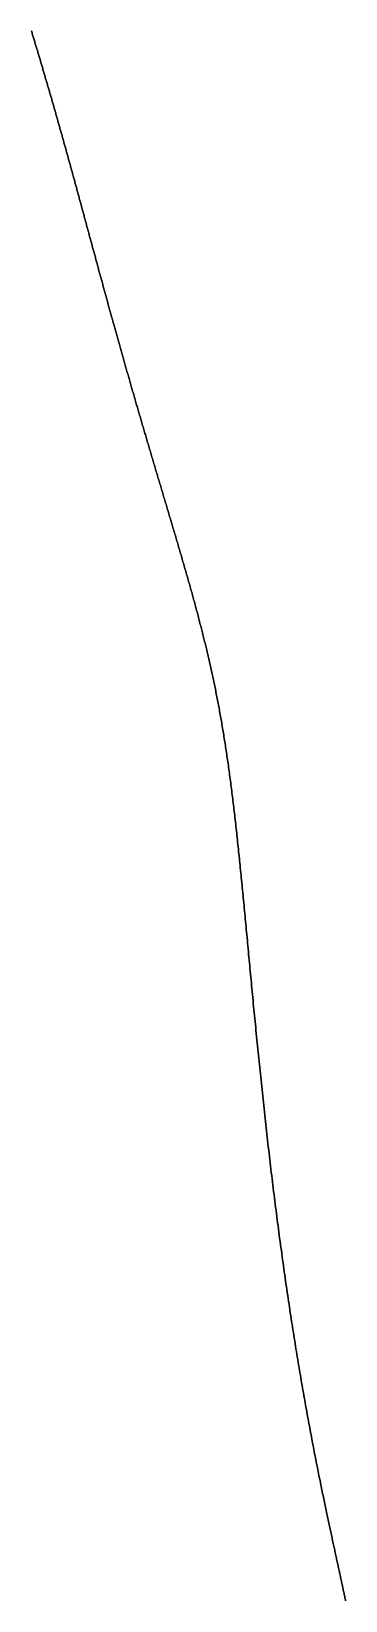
# Model space of a CAD drawing. Header units: inches. Extents: x 130170 to 284068, y 377793 to 804530.
# Drawn here: x 249229.7 to 249242.7, y 746591.9 to 746656.4 of the extents above; entities that cross this region are included whole.
import ezdxf

# ---------------------------------------------------------------- set-up
doc = ezdxf.new("R2010")
doc.units = ezdxf.units.IN
doc.header["$MEASUREMENT"] = 0
doc.layers.add('muni_il', color=7, linetype='Continuous')

msp = doc.modelspace()

# ---------------------------------------------------------------- linework, layer by layer
at = {"layer": 'muni_il'}
for points in [[(249229.74, 746656.45), (249229.752, 746656.409), (249229.765, 746656.367), (249229.777, 746656.326), (249229.79, 746656.285), (249229.802, 746656.244), (249229.814, 746656.203), (249229.827, 746656.162), (249229.839, 746656.121), (249229.851, 746656.08), (249229.864, 746656.039), (249229.876, 746655.998), (249229.888, 746655.958), (249229.9, 746655.917), (249229.913, 746655.876), (249229.925, 746655.835), (249229.937, 746655.794), (249229.95, 746655.753), (249229.962, 746655.712), (249229.974, 746655.672), (249229.986, 746655.631), (249229.998, 746655.59), (249230.011, 746655.549), (249230.023, 746655.508), (249230.035, 746655.468), (249230.047, 746655.427), (249230.059, 746655.386), (249230.071, 746655.345), (249230.083, 746655.304), (249230.096, 746655.264), (249230.108, 746655.223), (249230.12, 746655.182), (249230.132, 746655.141), (249230.144, 746655.101), (249230.156, 746655.06), (249230.168, 746655.019), (249230.18, 746654.979), (249230.192, 746654.938), (249230.204, 746654.897), (249230.216, 746654.856), (249230.228, 746654.816), (249230.24, 746654.775), (249230.252, 746654.734), (249230.264, 746654.693), (249230.276, 746654.653), (249230.288, 746654.612), (249230.3, 746654.571), (249230.312, 746654.53), (249230.324, 746654.49), (249230.336, 746654.449), (249230.348, 746654.408), (249230.36, 746654.367), (249230.372, 746654.326), (249230.384, 746654.286), (249230.396, 746654.245), (249230.408, 746654.204), (249230.42, 746654.163), (249230.432, 746654.122), (249230.443, 746654.081), (249230.455, 746654.04), (249230.467, 746654), (249230.479, 746653.959), (249230.491, 746653.918), (249230.503, 746653.877), (249230.515, 746653.836), (249230.527, 746653.795), (249230.538, 746653.754), (249230.55, 746653.713), (249230.562, 746653.672), (249230.574, 746653.631), (249230.586, 746653.59), (249230.598, 746653.549), (249230.609, 746653.507), (249230.621, 746653.466), (249230.633, 746653.425), (249230.645, 746653.384), (249230.657, 746653.343), (249230.669, 746653.302), (249230.68, 746653.26), (249230.692, 746653.219), (249230.704, 746653.178), (249230.716, 746653.137), (249230.728, 746653.095), (249230.739, 746653.054), (249230.751, 746653.012), (249230.763, 746652.971), (249230.775, 746652.93), (249230.787, 746652.888), (249230.798, 746652.847), (249230.81, 746652.805), (249230.822, 746652.764), (249230.834, 746652.722), (249230.846, 746652.68), (249230.857, 746652.639), (249230.869, 746652.597), (249230.881, 746652.555), (249230.893, 746652.514), (249230.905, 746652.472), (249230.916, 746652.43), (249230.928, 746652.388), (249230.94, 746652.347), (249230.952, 746652.305), (249230.964, 746652.263), (249230.975, 746652.221), (249230.987, 746652.179), (249230.999, 746652.137), (249231.011, 746652.095), (249231.022, 746652.053), (249231.034, 746652.011), (249231.046, 746651.969), (249231.058, 746651.926), (249231.07, 746651.884), (249231.081, 746651.842), (249231.093, 746651.8), (249231.105, 746651.757), (249231.117, 746651.715), (249231.129, 746651.673), (249231.14, 746651.63), (249231.152, 746651.588), (249231.164, 746651.546), (249231.176, 746651.503), (249231.188, 746651.46), (249231.2, 746651.418), (249231.211, 746651.375), (249231.223, 746651.333), (249231.235, 746651.29), (249231.247, 746651.247), (249231.259, 746651.205), (249231.27, 746651.162), (249231.282, 746651.119), (249231.294, 746651.076), (249231.306, 746651.033), (249231.318, 746650.99), (249231.33, 746650.947), (249231.342, 746650.904), (249231.353, 746650.861), (249231.365, 746650.818), (249231.377, 746650.775), (249231.389, 746650.732), (249231.401, 746650.689), (249231.413, 746650.646), (249231.425, 746650.602), (249231.436, 746650.559), (249231.448, 746650.516), (249231.46, 746650.473), (249231.472, 746650.429), (249231.484, 746650.386), (249231.496, 746650.342), (249231.508, 746650.299), (249231.52, 746650.255), (249231.532, 746650.212), (249231.544, 746650.168), (249231.556, 746650.125), (249231.567, 746650.081), (249231.579, 746650.037), (249231.591, 746649.994), (249231.603, 746649.95), (249231.615, 746649.906), (249231.627, 746649.862), (249231.639, 746649.818), (249231.651, 746649.774), (249231.663, 746649.731), (249231.675, 746649.687), (249231.687, 746649.643), (249231.699, 746649.599), (249231.711, 746649.555), (249231.723, 746649.51), (249231.735, 746649.466), (249231.747, 746649.422), (249231.759, 746649.378), (249231.771, 746649.334), (249231.783, 746649.29), (249231.795, 746649.245), (249231.807, 746649.201), (249231.819, 746649.157), (249231.831, 746649.112), (249231.843, 746649.068), (249231.855, 746649.023), (249231.868, 746648.979), (249231.88, 746648.934), (249231.892, 746648.89), (249231.904, 746648.845), (249231.916, 746648.801), (249231.928, 746648.756), (249231.94, 746648.711), (249231.952, 746648.667), (249231.964, 746648.622), (249231.977, 746648.577), (249231.989, 746648.532), (249232.001, 746648.488), (249232.013, 746648.443), (249232.025, 746648.398), (249232.037, 746648.353), (249232.05, 746648.308), (249232.062, 746648.263), (249232.074, 746648.218), (249232.086, 746648.173), (249232.098, 746648.128), (249232.111, 746648.083), (249232.123, 746648.038), (249232.135, 746647.992), (249232.147, 746647.947), (249232.16, 746647.902), (249232.172, 746647.857), (249232.184, 746647.811), (249232.196, 746647.766), (249232.209, 746647.721), (249232.221, 746647.675), (249232.233, 746647.63), (249232.246, 746647.585), (249232.258, 746647.539), (249232.27, 746647.494), (249232.283, 746647.448), (249232.295, 746647.403), (249232.307, 746647.357), (249232.32, 746647.311), (249232.332, 746647.266), (249232.345, 746647.22), (249232.357, 746647.174), (249232.37, 746647.128), (249232.382, 746647.083), (249232.394, 746647.037), (249232.407, 746646.991), (249232.419, 746646.945), (249232.432, 746646.899), (249232.444, 746646.853), (249232.457, 746646.807), (249232.469, 746646.761), (249232.482, 746646.715), (249232.494, 746646.669), (249232.507, 746646.623), (249232.52, 746646.577), (249232.532, 746646.531), (249232.545, 746646.484), (249232.557, 746646.438), (249232.57, 746646.392), (249232.583, 746646.345), (249232.595, 746646.299), (249232.608, 746646.253), (249232.621, 746646.206), (249232.633, 746646.16), (249232.646, 746646.113), (249232.659, 746646.067), (249232.672, 746646.02), (249232.684, 746645.973), (249232.697, 746645.927), (249232.71, 746645.88), (249232.723, 746645.833), (249232.736, 746645.786), (249232.748, 746645.74), (249232.761, 746645.693), (249232.774, 746645.646), (249232.787, 746645.599), (249232.8, 746645.552), (249232.813, 746645.505), (249232.826, 746645.458), (249232.839, 746645.411), (249232.852, 746645.364), (249232.865, 746645.316), (249232.878, 746645.269), (249232.891, 746645.222), (249232.904, 746645.174), (249232.917, 746645.127), (249232.93, 746645.08), (249232.943, 746645.032), (249232.956, 746644.985), (249232.97, 746644.937), (249232.983, 746644.889), (249232.996, 746644.842), (249233.009, 746644.794), (249233.022, 746644.746), (249233.036, 746644.699), (249233.049, 746644.651), (249233.062, 746644.603), (249233.075, 746644.555), (249233.089, 746644.507), (249233.102, 746644.459), (249233.116, 746644.411), (249233.129, 746644.362), (249233.142, 746644.314), (249233.156, 746644.266), (249233.169, 746644.218), (249233.183, 746644.169), (249233.196, 746644.121), (249233.21, 746644.072), (249233.223, 746644.024), (249233.237, 746643.975), (249233.251, 746643.927), (249233.264, 746643.878), (249233.278, 746643.829), (249233.292, 746643.78), (249233.305, 746643.731), (249233.319, 746643.683), (249233.333, 746643.634), (249233.347, 746643.584), (249233.36, 746643.535), (249233.374, 746643.486), (249233.388, 746643.437), (249233.402, 746643.388), (249233.416, 746643.338), (249233.43, 746643.289), (249233.444, 746643.239), (249233.458, 746643.19), (249233.472, 746643.14), (249233.486, 746643.091), (249233.5, 746643.041), (249233.514, 746642.991), (249233.528, 746642.941), (249233.542, 746642.891), (249233.556, 746642.842), (249233.571, 746642.791), (249233.585, 746642.741), (249233.599, 746642.691), (249233.613, 746642.641), (249233.628, 746642.591), (249233.642, 746642.54), (249233.656, 746642.49), (249233.671, 746642.439), (249233.685, 746642.389), (249233.7, 746642.338), (249233.714, 746642.288), (249233.729, 746642.237), (249233.743, 746642.186), (249233.758, 746642.135), (249233.772, 746642.084), (249233.787, 746642.033), (249233.802, 746641.982), (249233.816, 746641.931), (249233.831, 746641.88), (249233.846, 746641.828), (249233.861, 746641.777), (249233.875, 746641.726), (249233.89, 746641.674), (249233.905, 746641.623), (249233.92, 746641.571), (249233.935, 746641.519), (249233.95, 746641.468), (249233.965, 746641.416), (249233.98, 746641.364), (249233.995, 746641.312), (249234.01, 746641.26), (249234.025, 746641.208), (249234.04, 746641.156), (249234.055, 746641.104), (249234.07, 746641.051), (249234.086, 746640.999), (249234.101, 746640.946), (249234.116, 746640.894), (249234.131, 746640.841), (249234.147, 746640.789), (249234.162, 746640.736), (249234.177, 746640.683), (249234.193, 746640.631), (249234.208, 746640.578), (249234.224, 746640.525), (249234.239, 746640.472), (249234.255, 746640.419), (249234.27, 746640.366), (249234.286, 746640.312), (249234.301, 746640.259), (249234.317, 746640.206), (249234.333, 746640.152), (249234.348, 746640.099), (249234.364, 746640.045), (249234.38, 746639.992), (249234.396, 746639.938), (249234.411, 746639.885), (249234.427, 746639.831), (249234.443, 746639.777), (249234.459, 746639.723), (249234.475, 746639.669), (249234.491, 746639.615), (249234.506, 746639.561), (249234.522, 746639.507), (249234.538, 746639.453), (249234.554, 746639.399), (249234.57, 746639.345), (249234.586, 746639.29), (249234.603, 746639.236), (249234.619, 746639.182), (249234.635, 746639.127), (249234.651, 746639.073), (249234.667, 746639.018), (249234.683, 746638.963), (249234.699, 746638.909), (249234.716, 746638.854), (249234.732, 746638.799), (249234.748, 746638.744), (249234.764, 746638.689), (249234.781, 746638.635), (249234.797, 746638.58), (249234.813, 746638.525), (249234.83, 746638.47), (249234.846, 746638.414), (249234.863, 746638.359), (249234.879, 746638.304), (249234.895, 746638.249), (249234.912, 746638.194), (249234.928, 746638.138), (249234.945, 746638.083), (249234.961, 746638.028), (249234.978, 746637.972), (249234.994, 746637.917), (249235.011, 746637.861), (249235.027, 746637.806), (249235.044, 746637.75), (249235.06, 746637.695), (249235.077, 746637.639), (249235.094, 746637.583), (249235.11, 746637.528), (249235.127, 746637.472), (249235.143, 746637.416), (249235.16, 746637.36), (249235.177, 746637.304), (249235.193, 746637.249), (249235.21, 746637.193), (249235.227, 746637.137), (249235.243, 746637.081), (249235.26, 746637.025), (249235.277, 746636.969), (249235.293, 746636.913), (249235.31, 746636.857), (249235.327, 746636.801), (249235.344, 746636.745), (249235.36, 746636.688), (249235.377, 746636.632), (249235.394, 746636.576), (249235.41, 746636.52), (249235.427, 746636.464), (249235.444, 746636.407), (249235.461, 746636.351), (249235.477, 746636.295), (249235.494, 746636.239), (249235.511, 746636.182), (249235.528, 746636.126), (249235.544, 746636.07), (249235.561, 746636.013), (249235.578, 746635.957), (249235.594, 746635.901), (249235.611, 746635.844), (249235.628, 746635.788), (249235.644, 746635.731), (249235.661, 746635.675), (249235.678, 746635.618), (249235.694, 746635.562), (249235.711, 746635.505), (249235.728, 746635.449), (249235.744, 746635.392), (249235.761, 746635.336), (249235.778, 746635.279), (249235.794, 746635.223), (249235.811, 746635.166), (249235.828, 746635.109), (249235.844, 746635.053), (249235.861, 746634.996), (249235.877, 746634.94), (249235.894, 746634.883), (249235.91, 746634.826), (249235.927, 746634.77), (249235.943, 746634.713), (249235.96, 746634.656), (249235.976, 746634.599), (249235.993, 746634.543), (249236.009, 746634.486), (249236.025, 746634.429), (249236.042, 746634.372), (249236.058, 746634.316), (249236.074, 746634.259), (249236.091, 746634.202), (249236.107, 746634.145), (249236.123, 746634.088), (249236.14, 746634.031), (249236.156, 746633.974), (249236.172, 746633.918), (249236.188, 746633.861), (249236.204, 746633.804), (249236.22, 746633.747), (249236.237, 746633.69), (249236.253, 746633.633), (249236.269, 746633.576), (249236.285, 746633.519), (249236.301, 746633.461), (249236.317, 746633.404), (249236.333, 746633.347), (249236.348, 746633.29), (249236.364, 746633.233), (249236.38, 746633.175), (249236.396, 746633.118), (249236.412, 746633.061), (249236.427, 746633.004), (249236.443, 746632.946), (249236.459, 746632.889), (249236.474, 746632.831), (249236.49, 746632.774), (249236.506, 746632.716), (249236.521, 746632.659), (249236.537, 746632.601), (249236.552, 746632.543), (249236.567, 746632.486), (249236.583, 746632.428), (249236.598, 746632.37), (249236.613, 746632.312), (249236.629, 746632.254), (249236.644, 746632.196), (249236.659, 746632.138), (249236.674, 746632.08), (249236.689, 746632.022), (249236.704, 746631.963), (249236.719, 746631.905), (249236.734, 746631.847), (249236.749, 746631.788), (249236.764, 746631.73), (249236.779, 746631.671), (249236.794, 746631.612), (249236.808, 746631.554), (249236.823, 746631.495), (249236.838, 746631.436), (249236.852, 746631.377), (249236.867, 746631.318), (249236.882, 746631.258), (249236.896, 746631.199), (249236.91, 746631.14), (249236.925, 746631.08), (249236.939, 746631.021), (249236.953, 746630.961), (249236.968, 746630.901), (249236.982, 746630.841), (249236.996, 746630.781), (249237.01, 746630.721), (249237.024, 746630.66), (249237.038, 746630.6), (249237.052, 746630.539), (249237.066, 746630.478), (249237.08, 746630.418), (249237.094, 746630.357), (249237.107, 746630.295), (249237.121, 746630.234), (249237.135, 746630.173), (249237.148, 746630.111), (249237.162, 746630.049), (249237.175, 746629.987), (249237.189, 746629.925), (249237.202, 746629.863), (249237.216, 746629.801), (249237.229, 746629.738), (249237.242, 746629.675), (249237.255, 746629.612), (249237.268, 746629.549), (249237.282, 746629.486), (249237.295, 746629.422), (249237.308, 746629.358), (249237.32, 746629.294), (249237.333, 746629.23), (249237.346, 746629.166), (249237.359, 746629.101), (249237.372, 746629.037), (249237.384, 746628.972), (249237.397, 746628.906), (249237.41, 746628.841), (249237.422, 746628.775), (249237.435, 746628.709), (249237.447, 746628.643), (249237.459, 746628.577), (249237.472, 746628.51), (249237.484, 746628.443), (249237.496, 746628.376), (249237.508, 746628.308), (249237.52, 746628.24), (249237.533, 746628.172), (249237.545, 746628.104), (249237.557, 746628.036), (249237.568, 746627.967), (249237.58, 746627.898), (249237.592, 746627.828), (249237.604, 746627.758), (249237.616, 746627.688), (249237.627, 746627.618), (249237.639, 746627.547), (249237.651, 746627.476), (249237.662, 746627.405), (249237.674, 746627.333), (249237.685, 746627.261), (249237.697, 746627.189), (249237.708, 746627.117), (249237.719, 746627.044), (249237.731, 746626.97), (249237.742, 746626.897), (249237.753, 746626.823), (249237.764, 746626.748), (249237.775, 746626.674), (249237.786, 746626.598), (249237.797, 746626.523), (249237.808, 746626.447), (249237.819, 746626.371), (249237.83, 746626.294), (249237.841, 746626.217), (249237.852, 746626.14), (249237.863, 746626.062), (249237.874, 746625.984), (249237.884, 746625.905), (249237.895, 746625.827), (249237.906, 746625.747), (249237.916, 746625.667), (249237.927, 746625.587), (249237.937, 746625.506), (249237.948, 746625.425), (249237.959, 746625.344), (249237.969, 746625.262), (249237.979, 746625.18), (249237.99, 746625.097), (249238, 746625.014), (249238.011, 746624.93), (249238.021, 746624.846), (249238.031, 746624.761), (249238.042, 746624.676), (249238.052, 746624.591), (249238.062, 746624.505), (249238.072, 746624.419), (249238.083, 746624.332), (249238.093, 746624.244), (249238.103, 746624.157), (249238.113, 746624.068), (249238.123, 746623.98), (249238.133, 746623.89), (249238.144, 746623.801), (249238.154, 746623.71), (249238.164, 746623.62), (249238.174, 746623.529), (249238.184, 746623.437), (249238.194, 746623.345), (249238.204, 746623.252), (249238.214, 746623.159), (249238.224, 746623.065), (249238.234, 746622.971), (249238.244, 746622.877), (249238.254, 746622.782), (249238.264, 746622.686), (249238.274, 746622.59), (249238.284, 746622.493), (249238.294, 746622.396), (249238.304, 746622.299), (249238.314, 746622.2), (249238.324, 746622.102), (249238.334, 746622.003), (249238.345, 746621.903), (249238.355, 746621.803), (249238.365, 746621.702), (249238.375, 746621.601), (249238.385, 746621.499), (249238.395, 746621.397), (249238.405, 746621.295), (249238.415, 746621.191), (249238.425, 746621.088), (249238.436, 746620.984), (249238.446, 746620.879), (249238.456, 746620.774), (249238.466, 746620.668), (249238.476, 746620.562), (249238.487, 746620.455), (249238.497, 746620.348), (249238.507, 746620.24), (249238.518, 746620.132), (249238.528, 746620.023), (249238.538, 746619.914), (249238.549, 746619.804), (249238.559, 746619.694), (249238.57, 746619.584), (249238.58, 746619.473), (249238.591, 746619.361), (249238.602, 746619.249), (249238.612, 746619.136), (249238.623, 746619.023), (249238.634, 746618.91), (249238.644, 746618.796), (249238.655, 746618.682), (249238.666, 746618.567), (249238.677, 746618.452), (249238.688, 746618.336), (249238.699, 746618.22), (249238.71, 746618.103), (249238.721, 746617.986), (249238.732, 746617.869), (249238.743, 746617.751), (249238.754, 746617.632), (249238.766, 746617.514), (249238.777, 746617.394), (249238.788, 746617.275), (249238.8, 746617.155), (249238.811, 746617.034), (249238.823, 746616.914), (249238.834, 746616.793), (249238.846, 746616.671), (249238.858, 746616.549), (249238.869, 746616.427), (249238.881, 746616.304), (249238.893, 746616.181), (249238.905, 746616.058), (249238.917, 746615.934), (249238.929, 746615.81), (249238.941, 746615.686), (249238.953, 746615.561), (249238.966, 746615.436), (249238.978, 746615.311), (249238.991, 746615.185), (249239.003, 746615.059), (249239.016, 746614.933), (249239.028, 746614.806), (249239.041, 746614.68), (249239.054, 746614.553), (249239.066, 746614.425), (249239.079, 746614.298), (249239.092, 746614.17), (249239.105, 746614.042), (249239.118, 746613.914), (249239.132, 746613.785), (249239.145, 746613.656), (249239.158, 746613.528), (249239.172, 746613.398), (249239.185, 746613.269), (249239.199, 746613.14), (249239.212, 746613.01), (249239.226, 746612.88), (249239.24, 746612.75), (249239.254, 746612.62), (249239.267, 746612.49), (249239.281, 746612.36), (249239.296, 746612.229), (249239.31, 746612.098), (249239.324, 746611.968), (249239.338, 746611.837), (249239.353, 746611.706), (249239.367, 746611.575), (249239.382, 746611.444), (249239.396, 746611.313), (249239.411, 746611.182), (249239.426, 746611.051), (249239.44, 746610.92), (249239.455, 746610.788), (249239.47, 746610.657), (249239.485, 746610.526), (249239.501, 746610.395), (249239.516, 746610.264), (249239.531, 746610.132), (249239.546, 746610.001), (249239.562, 746609.87), (249239.577, 746609.739), (249239.593, 746609.608), (249239.609, 746609.477), (249239.624, 746609.347), (249239.64, 746609.216), (249239.656, 746609.085), (249239.672, 746608.955), (249239.688, 746608.825), (249239.704, 746608.694), (249239.72, 746608.564), (249239.736, 746608.434), (249239.752, 746608.305), (249239.769, 746608.175), (249239.785, 746608.046), (249239.802, 746607.916), (249239.818, 746607.787), (249239.835, 746607.659), (249239.851, 746607.53), (249239.868, 746607.402), (249239.885, 746607.273), (249239.901, 746607.145), (249239.918, 746607.018), (249239.935, 746606.89), (249239.952, 746606.763), (249239.969, 746606.637), (249239.986, 746606.51), (249240.003, 746606.384), (249240.021, 746606.258), (249240.038, 746606.132), (249240.055, 746606.007), (249240.072, 746605.882), (249240.09, 746605.757), (249240.107, 746605.633), (249240.125, 746605.509), (249240.142, 746605.385), (249240.16, 746605.262), (249240.177, 746605.139), (249240.195, 746605.017), (249240.212, 746604.895), (249240.23, 746604.773), (249240.248, 746604.652), (249240.265, 746604.531), (249240.283, 746604.411), (249240.301, 746604.291), (249240.319, 746604.171), (249240.337, 746604.052), (249240.354, 746603.933), (249240.372, 746603.815), (249240.39, 746603.697), (249240.408, 746603.58), (249240.426, 746603.463), (249240.444, 746603.347), (249240.462, 746603.231), (249240.48, 746603.116), (249240.498, 746603.001), (249240.516, 746602.887), (249240.534, 746602.773), (249240.552, 746602.66), (249240.57, 746602.547), (249240.588, 746602.435), (249240.606, 746602.323), (249240.624, 746602.212), (249240.642, 746602.101), (249240.66, 746601.991), (249240.678, 746601.881), (249240.696, 746601.772), (249240.714, 746601.664), (249240.732, 746601.556), (249240.75, 746601.449), (249240.768, 746601.342), (249240.786, 746601.236), (249240.804, 746601.131), (249240.822, 746601.026), (249240.84, 746600.921), (249240.857, 746600.817), (249240.875, 746600.714), (249240.893, 746600.612), (249240.911, 746600.51), (249240.929, 746600.408), (249240.946, 746600.307), (249240.964, 746600.207), (249240.982, 746600.107), (249240.999, 746600.008), (249241.017, 746599.91), (249241.034, 746599.812), (249241.052, 746599.715), (249241.069, 746599.619), (249241.087, 746599.523), (249241.104, 746599.427), (249241.122, 746599.333), (249241.139, 746599.239), (249241.156, 746599.145), (249241.173, 746599.052), (249241.19, 746598.96), (249241.208, 746598.868), (249241.225, 746598.777), (249241.242, 746598.687), (249241.259, 746598.597), (249241.275, 746598.508), (249241.292, 746598.42), (249241.309, 746598.332), (249241.326, 746598.245), (249241.342, 746598.158), (249241.359, 746598.072), (249241.376, 746597.987), (249241.392, 746597.902), (249241.408, 746597.818), (249241.425, 746597.734), (249241.441, 746597.651), (249241.457, 746597.569), (249241.473, 746597.487), (249241.489, 746597.406), (249241.505, 746597.325), (249241.521, 746597.245), (249241.537, 746597.166), (249241.553, 746597.087), (249241.569, 746597.009), (249241.584, 746596.931), (249241.6, 746596.854), (249241.615, 746596.778), (249241.631, 746596.702), (249241.646, 746596.627), (249241.661, 746596.552), (249241.676, 746596.478), (249241.691, 746596.405), (249241.706, 746596.332), (249241.721, 746596.259), (249241.736, 746596.187), (249241.751, 746596.116), (249241.766, 746596.045), (249241.78, 746595.975), (249241.795, 746595.905), (249241.809, 746595.836), (249241.823, 746595.768), (249241.838, 746595.699), (249241.852, 746595.632), (249241.866, 746595.565), (249241.88, 746595.498), (249241.894, 746595.432), (249241.908, 746595.367), (249241.922, 746595.302), (249241.935, 746595.237), (249241.949, 746595.173), (249241.962, 746595.11), (249241.976, 746595.046), (249241.989, 746594.984), (249242.002, 746594.922), (249242.016, 746594.86), (249242.029, 746594.799), (249242.042, 746594.738), (249242.055, 746594.678), (249242.068, 746594.618), (249242.08, 746594.558), (249242.093, 746594.499), (249242.106, 746594.441), (249242.118, 746594.383), (249242.131, 746594.325), (249242.143, 746594.268), (249242.155, 746594.211), (249242.168, 746594.154), (249242.18, 746594.098), (249242.192, 746594.042), (249242.204, 746593.987), (249242.216, 746593.932), (249242.228, 746593.877), (249242.239, 746593.823), (249242.251, 746593.769), (249242.263, 746593.716), (249242.274, 746593.662), (249242.286, 746593.61), (249242.297, 746593.557), (249242.308, 746593.505), (249242.32, 746593.453), (249242.331, 746593.401), (249242.342, 746593.35), (249242.353, 746593.299), (249242.364, 746593.249), (249242.375, 746593.198), (249242.386, 746593.148), (249242.396, 746593.098), (249242.407, 746593.049), (249242.418, 746593), (249242.428, 746592.951), (249242.439, 746592.902), (249242.449, 746592.854), (249242.46, 746592.806), (249242.47, 746592.758), (249242.48, 746592.71), (249242.49, 746592.662), (249242.5, 746592.615), (249242.511, 746592.568), (249242.521, 746592.521), (249242.531, 746592.475), (249242.54, 746592.428), (249242.55, 746592.382), (249242.56, 746592.336), (249242.57, 746592.291), (249242.58, 746592.245), (249242.589, 746592.2), (249242.599, 746592.154), (249242.608, 746592.109), (249242.618, 746592.064), (249242.627, 746592.02), (249242.637, 746591.975), (249242.646, 746591.931), (249242.656, 746591.887), (249242.665, 746591.842)], [(249242.665, 746591.842), (249242.656, 746591.887), (249242.646, 746591.931), (249242.637, 746591.975), (249242.627, 746592.02), (249242.618, 746592.064), (249242.608, 746592.109), (249242.599, 746592.154), (249242.589, 746592.2), (249242.58, 746592.245), (249242.57, 746592.291), (249242.56, 746592.336), (249242.55, 746592.382), (249242.54, 746592.428), (249242.531, 746592.475), (249242.521, 746592.521), (249242.511, 746592.568), (249242.5, 746592.615), (249242.49, 746592.662), (249242.48, 746592.71), (249242.47, 746592.758), (249242.46, 746592.806), (249242.449, 746592.854), (249242.439, 746592.902), (249242.428, 746592.951), (249242.418, 746593), (249242.407, 746593.049), (249242.396, 746593.098), (249242.386, 746593.148), (249242.375, 746593.198), (249242.364, 746593.249), (249242.353, 746593.299), (249242.342, 746593.35), (249242.331, 746593.401), (249242.32, 746593.453), (249242.308, 746593.505), (249242.297, 746593.557), (249242.286, 746593.61), (249242.274, 746593.662), (249242.263, 746593.716), (249242.251, 746593.769), (249242.239, 746593.823), (249242.228, 746593.877), (249242.216, 746593.932), (249242.204, 746593.987), (249242.192, 746594.042), (249242.18, 746594.098), (249242.168, 746594.154), (249242.155, 746594.211), (249242.143, 746594.268), (249242.131, 746594.325), (249242.118, 746594.383), (249242.106, 746594.441), (249242.093, 746594.499), (249242.08, 746594.558), (249242.068, 746594.618), (249242.055, 746594.678), (249242.042, 746594.738), (249242.029, 746594.799), (249242.016, 746594.86), (249242.002, 746594.922), (249241.989, 746594.984), (249241.976, 746595.046), (249241.962, 746595.11), (249241.949, 746595.173), (249241.935, 746595.237), (249241.922, 746595.302), (249241.908, 746595.367), (249241.894, 746595.432), (249241.88, 746595.498), (249241.866, 746595.565), (249241.852, 746595.632), (249241.838, 746595.699), (249241.823, 746595.768), (249241.809, 746595.836), (249241.795, 746595.905), (249241.78, 746595.975), (249241.766, 746596.045), (249241.751, 746596.116), (249241.736, 746596.187), (249241.721, 746596.259), (249241.706, 746596.332), (249241.691, 746596.405), (249241.676, 746596.478), (249241.661, 746596.552), (249241.646, 746596.627), (249241.631, 746596.702), (249241.615, 746596.778), (249241.6, 746596.854), (249241.584, 746596.931), (249241.569, 746597.009), (249241.553, 746597.087), (249241.537, 746597.166), (249241.521, 746597.245), (249241.505, 746597.325), (249241.489, 746597.406), (249241.473, 746597.487), (249241.457, 746597.569), (249241.441, 746597.651), (249241.425, 746597.734), (249241.408, 746597.818), (249241.392, 746597.902), (249241.376, 746597.987), (249241.359, 746598.072), (249241.342, 746598.158), (249241.326, 746598.245), (249241.309, 746598.332), (249241.292, 746598.42), (249241.275, 746598.508), (249241.259, 746598.597), (249241.242, 746598.687), (249241.225, 746598.777), (249241.208, 746598.868), (249241.19, 746598.96), (249241.173, 746599.052), (249241.156, 746599.145), (249241.139, 746599.239), (249241.122, 746599.333), (249241.104, 746599.427), (249241.087, 746599.523), (249241.069, 746599.619), (249241.052, 746599.715), (249241.034, 746599.812), (249241.017, 746599.91), (249240.999, 746600.008), (249240.982, 746600.107), (249240.964, 746600.207), (249240.946, 746600.307), (249240.929, 746600.408), (249240.911, 746600.51), (249240.893, 746600.612), (249240.875, 746600.714), (249240.857, 746600.817), (249240.84, 746600.921), (249240.822, 746601.026), (249240.804, 746601.131), (249240.786, 746601.236), (249240.768, 746601.342), (249240.75, 746601.449), (249240.732, 746601.556), (249240.714, 746601.664), (249240.696, 746601.772), (249240.678, 746601.881), (249240.66, 746601.991), (249240.642, 746602.101), (249240.624, 746602.212), (249240.606, 746602.323), (249240.588, 746602.435), (249240.57, 746602.547), (249240.552, 746602.66), (249240.534, 746602.773), (249240.516, 746602.887), (249240.498, 746603.001), (249240.48, 746603.116), (249240.462, 746603.231), (249240.444, 746603.347), (249240.426, 746603.463), (249240.408, 746603.58), (249240.39, 746603.697), (249240.372, 746603.815), (249240.354, 746603.933), (249240.337, 746604.052), (249240.319, 746604.171), (249240.301, 746604.291), (249240.283, 746604.411), (249240.265, 746604.531), (249240.248, 746604.652), (249240.23, 746604.773), (249240.212, 746604.895), (249240.195, 746605.017), (249240.177, 746605.139), (249240.16, 746605.262), (249240.142, 746605.385), (249240.125, 746605.509), (249240.107, 746605.633), (249240.09, 746605.757), (249240.072, 746605.882), (249240.055, 746606.007), (249240.038, 746606.132), (249240.021, 746606.258), (249240.003, 746606.384), (249239.986, 746606.51), (249239.969, 746606.637), (249239.952, 746606.763), (249239.935, 746606.89), (249239.918, 746607.018), (249239.901, 746607.145), (249239.885, 746607.273), (249239.868, 746607.402), (249239.851, 746607.53), (249239.835, 746607.659), (249239.818, 746607.787), (249239.802, 746607.916), (249239.785, 746608.046), (249239.769, 746608.175), (249239.752, 746608.305), (249239.736, 746608.434), (249239.72, 746608.564), (249239.704, 746608.694), (249239.688, 746608.825), (249239.672, 746608.955), (249239.656, 746609.085), (249239.64, 746609.216), (249239.624, 746609.347), (249239.609, 746609.477), (249239.593, 746609.608), (249239.577, 746609.739), (249239.562, 746609.87), (249239.546, 746610.001), (249239.531, 746610.132), (249239.516, 746610.264), (249239.501, 746610.395), (249239.485, 746610.526), (249239.47, 746610.657), (249239.455, 746610.788), (249239.44, 746610.92), (249239.426, 746611.051), (249239.411, 746611.182), (249239.396, 746611.313), (249239.382, 746611.444), (249239.367, 746611.575), (249239.353, 746611.706), (249239.338, 746611.837), (249239.324, 746611.968), (249239.31, 746612.098), (249239.296, 746612.229), (249239.281, 746612.36), (249239.267, 746612.49), (249239.254, 746612.62), (249239.24, 746612.75), (249239.226, 746612.88), (249239.212, 746613.01), (249239.199, 746613.14), (249239.185, 746613.269), (249239.172, 746613.398), (249239.158, 746613.528), (249239.145, 746613.656), (249239.132, 746613.785), (249239.118, 746613.914), (249239.105, 746614.042), (249239.092, 746614.17), (249239.079, 746614.298), (249239.066, 746614.425), (249239.054, 746614.553), (249239.041, 746614.68), (249239.028, 746614.806), (249239.016, 746614.933), (249239.003, 746615.059), (249238.991, 746615.185), (249238.978, 746615.311), (249238.966, 746615.436), (249238.953, 746615.561), (249238.941, 746615.686), (249238.929, 746615.81), (249238.917, 746615.934), (249238.905, 746616.058), (249238.893, 746616.181), (249238.881, 746616.304), (249238.869, 746616.427), (249238.858, 746616.549), (249238.846, 746616.671), (249238.834, 746616.793), (249238.823, 746616.914), (249238.811, 746617.034), (249238.8, 746617.155), (249238.788, 746617.275), (249238.777, 746617.394), (249238.766, 746617.514), (249238.754, 746617.632), (249238.743, 746617.751), (249238.732, 746617.869), (249238.721, 746617.986), (249238.71, 746618.103), (249238.699, 746618.22), (249238.688, 746618.336), (249238.677, 746618.452), (249238.666, 746618.567), (249238.655, 746618.682), (249238.644, 746618.796), (249238.634, 746618.91), (249238.623, 746619.023), (249238.612, 746619.136), (249238.602, 746619.249), (249238.591, 746619.361), (249238.58, 746619.473), (249238.57, 746619.584), (249238.559, 746619.694), (249238.549, 746619.804), (249238.538, 746619.914), (249238.528, 746620.023), (249238.518, 746620.132), (249238.507, 746620.24), (249238.497, 746620.348), (249238.487, 746620.455), (249238.476, 746620.562), (249238.466, 746620.668), (249238.456, 746620.774), (249238.446, 746620.879), (249238.436, 746620.984), (249238.425, 746621.088), (249238.415, 746621.191), (249238.405, 746621.295), (249238.395, 746621.397), (249238.385, 746621.499), (249238.375, 746621.601), (249238.365, 746621.702), (249238.355, 746621.803), (249238.345, 746621.903), (249238.334, 746622.003), (249238.324, 746622.102), (249238.314, 746622.2), (249238.304, 746622.299), (249238.294, 746622.396), (249238.284, 746622.493), (249238.274, 746622.59), (249238.264, 746622.686), (249238.254, 746622.782), (249238.244, 746622.877), (249238.234, 746622.971), (249238.224, 746623.065), (249238.214, 746623.159), (249238.204, 746623.252), (249238.194, 746623.345), (249238.184, 746623.437), (249238.174, 746623.529), (249238.164, 746623.62), (249238.154, 746623.71), (249238.144, 746623.801), (249238.133, 746623.89), (249238.123, 746623.98), (249238.113, 746624.068), (249238.103, 746624.157), (249238.093, 746624.244), (249238.083, 746624.332), (249238.072, 746624.419), (249238.062, 746624.505), (249238.052, 746624.591), (249238.042, 746624.676), (249238.031, 746624.761), (249238.021, 746624.846), (249238.011, 746624.93), (249238, 746625.014), (249237.99, 746625.097), (249237.979, 746625.18), (249237.969, 746625.262), (249237.959, 746625.344), (249237.948, 746625.425), (249237.937, 746625.506), (249237.927, 746625.587), (249237.916, 746625.667), (249237.906, 746625.747), (249237.895, 746625.827), (249237.884, 746625.905), (249237.874, 746625.984), (249237.863, 746626.062), (249237.852, 746626.14), (249237.841, 746626.217), (249237.83, 746626.294), (249237.819, 746626.371), (249237.808, 746626.447), (249237.797, 746626.523), (249237.786, 746626.598), (249237.775, 746626.674), (249237.764, 746626.748), (249237.753, 746626.823), (249237.742, 746626.897), (249237.731, 746626.97), (249237.719, 746627.044), (249237.708, 746627.117), (249237.697, 746627.189), (249237.685, 746627.261), (249237.674, 746627.333), (249237.662, 746627.405), (249237.651, 746627.476), (249237.639, 746627.547), (249237.627, 746627.618), (249237.616, 746627.688), (249237.604, 746627.758), (249237.592, 746627.828), (249237.58, 746627.898), (249237.568, 746627.967), (249237.557, 746628.036), (249237.545, 746628.104), (249237.533, 746628.172), (249237.52, 746628.24), (249237.508, 746628.308), (249237.496, 746628.376), (249237.484, 746628.443), (249237.472, 746628.51), (249237.459, 746628.577), (249237.447, 746628.643), (249237.435, 746628.709), (249237.422, 746628.775), (249237.41, 746628.841), (249237.397, 746628.906), (249237.384, 746628.972), (249237.372, 746629.037), (249237.359, 746629.101), (249237.346, 746629.166), (249237.333, 746629.23), (249237.32, 746629.294), (249237.308, 746629.358), (249237.295, 746629.422), (249237.282, 746629.486), (249237.268, 746629.549), (249237.255, 746629.612), (249237.242, 746629.675), (249237.229, 746629.738), (249237.216, 746629.801), (249237.202, 746629.863), (249237.189, 746629.925), (249237.175, 746629.987), (249237.162, 746630.049), (249237.148, 746630.111), (249237.135, 746630.173), (249237.121, 746630.234), (249237.107, 746630.295), (249237.094, 746630.357), (249237.08, 746630.418), (249237.066, 746630.478), (249237.052, 746630.539), (249237.038, 746630.6), (249237.024, 746630.66), (249237.01, 746630.721), (249236.996, 746630.781), (249236.982, 746630.841), (249236.968, 746630.901), (249236.953, 746630.961), (249236.939, 746631.021), (249236.925, 746631.08), (249236.91, 746631.14), (249236.896, 746631.199), (249236.882, 746631.258), (249236.867, 746631.318), (249236.852, 746631.377), (249236.838, 746631.436), (249236.823, 746631.495), (249236.808, 746631.554), (249236.794, 746631.612), (249236.779, 746631.671), (249236.764, 746631.73), (249236.749, 746631.788), (249236.734, 746631.847), (249236.719, 746631.905), (249236.704, 746631.963), (249236.689, 746632.022), (249236.674, 746632.08), (249236.659, 746632.138), (249236.644, 746632.196), (249236.629, 746632.254), (249236.613, 746632.312), (249236.598, 746632.37), (249236.583, 746632.428), (249236.567, 746632.486), (249236.552, 746632.543), (249236.537, 746632.601), (249236.521, 746632.659), (249236.506, 746632.716), (249236.49, 746632.774), (249236.474, 746632.831), (249236.459, 746632.889), (249236.443, 746632.946), (249236.427, 746633.004), (249236.412, 746633.061), (249236.396, 746633.118), (249236.38, 746633.175), (249236.364, 746633.233), (249236.348, 746633.29), (249236.333, 746633.347), (249236.317, 746633.404), (249236.301, 746633.461), (249236.285, 746633.519), (249236.269, 746633.576), (249236.253, 746633.633), (249236.237, 746633.69), (249236.22, 746633.747), (249236.204, 746633.804), (249236.188, 746633.861), (249236.172, 746633.918), (249236.156, 746633.974), (249236.14, 746634.031), (249236.123, 746634.088), (249236.107, 746634.145), (249236.091, 746634.202), (249236.074, 746634.259), (249236.058, 746634.316), (249236.042, 746634.372), (249236.025, 746634.429), (249236.009, 746634.486), (249235.993, 746634.543), (249235.976, 746634.599), (249235.96, 746634.656), (249235.943, 746634.713), (249235.927, 746634.77), (249235.91, 746634.826), (249235.894, 746634.883), (249235.877, 746634.94), (249235.861, 746634.996), (249235.844, 746635.053), (249235.828, 746635.109), (249235.811, 746635.166), (249235.794, 746635.223), (249235.778, 746635.279), (249235.761, 746635.336), (249235.744, 746635.392), (249235.728, 746635.449), (249235.711, 746635.505), (249235.694, 746635.562), (249235.678, 746635.618), (249235.661, 746635.675), (249235.644, 746635.731), (249235.628, 746635.788), (249235.611, 746635.844), (249235.594, 746635.901), (249235.578, 746635.957), (249235.561, 746636.013), (249235.544, 746636.07), (249235.528, 746636.126), (249235.511, 746636.182), (249235.494, 746636.239), (249235.477, 746636.295), (249235.461, 746636.351), (249235.444, 746636.407), (249235.427, 746636.464), (249235.41, 746636.52), (249235.394, 746636.576), (249235.377, 746636.632), (249235.36, 746636.688), (249235.344, 746636.745), (249235.327, 746636.801), (249235.31, 746636.857), (249235.293, 746636.913), (249235.277, 746636.969), (249235.26, 746637.025), (249235.243, 746637.081), (249235.227, 746637.137), (249235.21, 746637.193), (249235.193, 746637.249), (249235.177, 746637.304), (249235.16, 746637.36), (249235.143, 746637.416), (249235.127, 746637.472), (249235.11, 746637.528), (249235.094, 746637.583), (249235.077, 746637.639), (249235.06, 746637.695), (249235.044, 746637.75), (249235.027, 746637.806), (249235.011, 746637.861), (249234.994, 746637.917), (249234.978, 746637.972), (249234.961, 746638.028), (249234.945, 746638.083), (249234.928, 746638.138), (249234.912, 746638.194), (249234.895, 746638.249), (249234.879, 746638.304), (249234.863, 746638.359), (249234.846, 746638.414), (249234.83, 746638.47), (249234.813, 746638.525), (249234.797, 746638.58), (249234.781, 746638.635), (249234.764, 746638.689), (249234.748, 746638.744), (249234.732, 746638.799), (249234.716, 746638.854), (249234.699, 746638.909), (249234.683, 746638.963), (249234.667, 746639.018), (249234.651, 746639.073), (249234.635, 746639.127), (249234.619, 746639.182), (249234.603, 746639.236), (249234.586, 746639.29), (249234.57, 746639.345), (249234.554, 746639.399), (249234.538, 746639.453), (249234.522, 746639.507), (249234.506, 746639.561), (249234.491, 746639.615), (249234.475, 746639.669), (249234.459, 746639.723), (249234.443, 746639.777), (249234.427, 746639.831), (249234.411, 746639.885), (249234.396, 746639.938), (249234.38, 746639.992), (249234.364, 746640.045), (249234.348, 746640.099), (249234.333, 746640.152), (249234.317, 746640.206), (249234.301, 746640.259), (249234.286, 746640.312), (249234.27, 746640.366), (249234.255, 746640.419), (249234.239, 746640.472), (249234.224, 746640.525), (249234.208, 746640.578), (249234.193, 746640.631), (249234.177, 746640.683), (249234.162, 746640.736), (249234.147, 746640.789), (249234.131, 746640.841), (249234.116, 746640.894), (249234.101, 746640.946), (249234.086, 746640.999), (249234.07, 746641.051), (249234.055, 746641.104), (249234.04, 746641.156), (249234.025, 746641.208), (249234.01, 746641.26), (249233.995, 746641.312), (249233.98, 746641.364), (249233.965, 746641.416), (249233.95, 746641.468), (249233.935, 746641.519), (249233.92, 746641.571), (249233.905, 746641.623), (249233.89, 746641.674), (249233.875, 746641.726), (249233.861, 746641.777), (249233.846, 746641.828), (249233.831, 746641.88), (249233.816, 746641.931), (249233.802, 746641.982), (249233.787, 746642.033), (249233.772, 746642.084), (249233.758, 746642.135), (249233.743, 746642.186), (249233.729, 746642.237), (249233.714, 746642.288), (249233.7, 746642.338), (249233.685, 746642.389), (249233.671, 746642.439), (249233.656, 746642.49), (249233.642, 746642.54), (249233.628, 746642.591), (249233.613, 746642.641), (249233.599, 746642.691), (249233.585, 746642.741), (249233.571, 746642.791), (249233.556, 746642.842), (249233.542, 746642.891), (249233.528, 746642.941), (249233.514, 746642.991), (249233.5, 746643.041), (249233.486, 746643.091), (249233.472, 746643.14), (249233.458, 746643.19), (249233.444, 746643.239), (249233.43, 746643.289), (249233.416, 746643.338), (249233.402, 746643.388), (249233.388, 746643.437), (249233.374, 746643.486), (249233.36, 746643.535), (249233.347, 746643.584), (249233.333, 746643.634), (249233.319, 746643.683), (249233.305, 746643.731), (249233.292, 746643.78), (249233.278, 746643.829), (249233.264, 746643.878), (249233.251, 746643.927), (249233.237, 746643.975), (249233.223, 746644.024), (249233.21, 746644.072), (249233.196, 746644.121), (249233.183, 746644.169), (249233.169, 746644.218), (249233.156, 746644.266), (249233.142, 746644.314), (249233.129, 746644.362), (249233.116, 746644.411), (249233.102, 746644.459), (249233.089, 746644.507), (249233.075, 746644.555), (249233.062, 746644.603), (249233.049, 746644.651), (249233.036, 746644.699), (249233.022, 746644.746), (249233.009, 746644.794), (249232.996, 746644.842), (249232.983, 746644.889), (249232.97, 746644.937), (249232.956, 746644.985), (249232.943, 746645.032), (249232.93, 746645.08), (249232.917, 746645.127), (249232.904, 746645.174), (249232.891, 746645.222), (249232.878, 746645.269), (249232.865, 746645.316), (249232.852, 746645.364), (249232.839, 746645.411), (249232.826, 746645.458), (249232.813, 746645.505), (249232.8, 746645.552), (249232.787, 746645.599), (249232.774, 746645.646), (249232.761, 746645.693), (249232.748, 746645.74), (249232.736, 746645.786), (249232.723, 746645.833), (249232.71, 746645.88), (249232.697, 746645.927), (249232.684, 746645.973), (249232.672, 746646.02), (249232.659, 746646.067), (249232.646, 746646.113), (249232.633, 746646.16), (249232.621, 746646.206), (249232.608, 746646.253), (249232.595, 746646.299), (249232.583, 746646.345), (249232.57, 746646.392), (249232.557, 746646.438), (249232.545, 746646.484), (249232.532, 746646.531), (249232.52, 746646.577), (249232.507, 746646.623), (249232.494, 746646.669), (249232.482, 746646.715), (249232.469, 746646.761), (249232.457, 746646.807), (249232.444, 746646.853), (249232.432, 746646.899), (249232.419, 746646.945), (249232.407, 746646.991), (249232.394, 746647.037), (249232.382, 746647.083), (249232.37, 746647.128), (249232.357, 746647.174), (249232.345, 746647.22), (249232.332, 746647.266), (249232.32, 746647.311), (249232.307, 746647.357), (249232.295, 746647.403), (249232.283, 746647.448), (249232.27, 746647.494), (249232.258, 746647.539), (249232.246, 746647.585), (249232.233, 746647.63), (249232.221, 746647.675), (249232.209, 746647.721), (249232.196, 746647.766), (249232.184, 746647.811), (249232.172, 746647.857), (249232.16, 746647.902), (249232.147, 746647.947), (249232.135, 746647.992), (249232.123, 746648.038), (249232.111, 746648.083), (249232.098, 746648.128), (249232.086, 746648.173), (249232.074, 746648.218), (249232.062, 746648.263), (249232.05, 746648.308), (249232.037, 746648.353), (249232.025, 746648.398), (249232.013, 746648.443), (249232.001, 746648.488), (249231.989, 746648.532), (249231.977, 746648.577), (249231.964, 746648.622), (249231.952, 746648.667), (249231.94, 746648.711), (249231.928, 746648.756), (249231.916, 746648.801), (249231.904, 746648.845), (249231.892, 746648.89), (249231.88, 746648.934), (249231.868, 746648.979), (249231.855, 746649.023), (249231.843, 746649.068), (249231.831, 746649.112), (249231.819, 746649.157), (249231.807, 746649.201), (249231.795, 746649.245), (249231.783, 746649.29), (249231.771, 746649.334), (249231.759, 746649.378), (249231.747, 746649.422), (249231.735, 746649.466), (249231.723, 746649.51), (249231.711, 746649.555), (249231.699, 746649.599), (249231.687, 746649.643), (249231.675, 746649.687), (249231.663, 746649.731), (249231.651, 746649.774), (249231.639, 746649.818), (249231.627, 746649.862), (249231.615, 746649.906), (249231.603, 746649.95), (249231.591, 746649.994), (249231.579, 746650.037), (249231.567, 746650.081), (249231.556, 746650.125), (249231.544, 746650.168), (249231.532, 746650.212), (249231.52, 746650.255), (249231.508, 746650.299), (249231.496, 746650.342), (249231.484, 746650.386), (249231.472, 746650.429), (249231.46, 746650.473), (249231.448, 746650.516), (249231.436, 746650.559), (249231.425, 746650.602), (249231.413, 746650.646), (249231.401, 746650.689), (249231.389, 746650.732), (249231.377, 746650.775), (249231.365, 746650.818), (249231.353, 746650.861), (249231.342, 746650.904), (249231.33, 746650.947), (249231.318, 746650.99), (249231.306, 746651.033), (249231.294, 746651.076), (249231.282, 746651.119), (249231.27, 746651.162), (249231.259, 746651.205), (249231.247, 746651.247), (249231.235, 746651.29), (249231.223, 746651.333), (249231.211, 746651.375), (249231.2, 746651.418), (249231.188, 746651.46), (249231.176, 746651.503), (249231.164, 746651.546), (249231.152, 746651.588), (249231.14, 746651.63), (249231.129, 746651.673), (249231.117, 746651.715), (249231.105, 746651.757), (249231.093, 746651.8), (249231.081, 746651.842), (249231.07, 746651.884), (249231.058, 746651.926), (249231.046, 746651.969), (249231.034, 746652.011), (249231.022, 746652.053), (249231.011, 746652.095), (249230.999, 746652.137), (249230.987, 746652.179), (249230.975, 746652.221), (249230.964, 746652.263), (249230.952, 746652.305), (249230.94, 746652.347), (249230.928, 746652.388), (249230.916, 746652.43), (249230.905, 746652.472), (249230.893, 746652.514), (249230.881, 746652.555), (249230.869, 746652.597), (249230.857, 746652.639), (249230.846, 746652.68), (249230.834, 746652.722), (249230.822, 746652.764), (249230.81, 746652.805), (249230.798, 746652.847), (249230.787, 746652.888), (249230.775, 746652.93), (249230.763, 746652.971), (249230.751, 746653.012), (249230.739, 746653.054), (249230.728, 746653.095), (249230.716, 746653.137), (249230.704, 746653.178), (249230.692, 746653.219), (249230.68, 746653.26), (249230.669, 746653.302), (249230.657, 746653.343), (249230.645, 746653.384), (249230.633, 746653.425), (249230.621, 746653.466), (249230.609, 746653.507), (249230.598, 746653.549), (249230.586, 746653.59), (249230.574, 746653.631), (249230.562, 746653.672), (249230.55, 746653.713), (249230.538, 746653.754), (249230.527, 746653.795), (249230.515, 746653.836), (249230.503, 746653.877), (249230.491, 746653.918), (249230.479, 746653.959), (249230.467, 746654), (249230.455, 746654.04), (249230.443, 746654.081), (249230.432, 746654.122), (249230.42, 746654.163), (249230.408, 746654.204), (249230.396, 746654.245), (249230.384, 746654.286), (249230.372, 746654.326), (249230.36, 746654.367), (249230.348, 746654.408), (249230.336, 746654.449), (249230.324, 746654.49), (249230.312, 746654.53), (249230.3, 746654.571), (249230.288, 746654.612), (249230.276, 746654.653), (249230.264, 746654.693), (249230.252, 746654.734), (249230.24, 746654.775), (249230.228, 746654.816), (249230.216, 746654.856), (249230.204, 746654.897), (249230.192, 746654.938), (249230.18, 746654.979), (249230.168, 746655.019), (249230.156, 746655.06), (249230.144, 746655.101), (249230.132, 746655.141), (249230.12, 746655.182), (249230.108, 746655.223), (249230.096, 746655.264), (249230.083, 746655.304), (249230.071, 746655.345), (249230.059, 746655.386), (249230.047, 746655.427), (249230.035, 746655.468), (249230.023, 746655.508), (249230.011, 746655.549), (249229.998, 746655.59), (249229.986, 746655.631), (249229.974, 746655.672), (249229.962, 746655.712), (249229.95, 746655.753), (249229.937, 746655.794), (249229.925, 746655.835), (249229.913, 746655.876), (249229.9, 746655.917), (249229.888, 746655.958), (249229.876, 746655.998), (249229.864, 746656.039), (249229.851, 746656.08), (249229.839, 746656.121), (249229.827, 746656.162), (249229.814, 746656.203), (249229.802, 746656.244), (249229.79, 746656.285), (249229.777, 746656.326), (249229.765, 746656.367), (249229.752, 746656.409), (249229.74, 746656.45)]]:
    msp.add_lwpolyline(points, dxfattribs=at)

doc.saveas('drawing.dxf')
